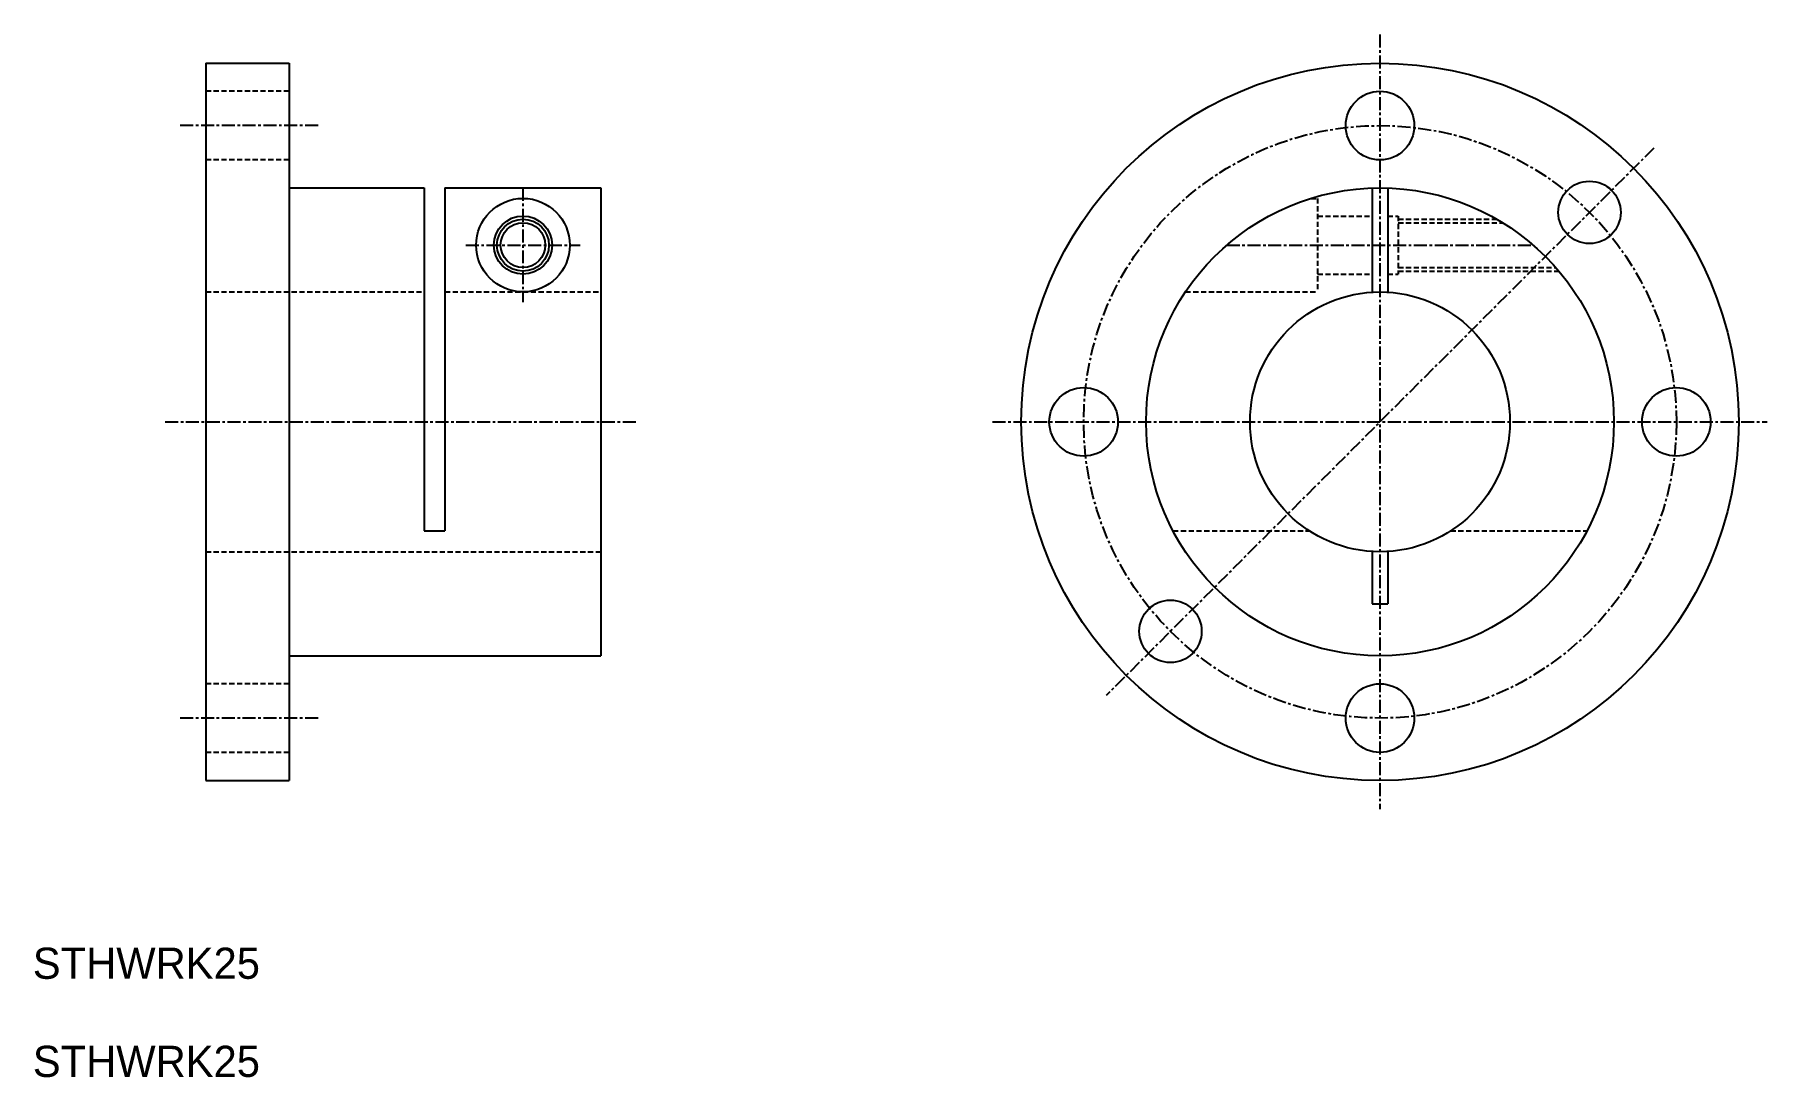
# Model space of a CAD drawing. Extents: x 30 to 196, y 49 to 149.
import ezdxf

# ---------------------------------------------------------------- set-up
doc = ezdxf.new("R2010")
doc.units = 0
doc.linetypes.add('CENTER', pattern=[2, 1.25, -0.25, 0.25, -0.25])
doc.linetypes.add('DASHED', pattern=[0.75, 0.5, -0.25])
doc.layers.get('0').update_dxf_attribs({"linetype": 'CONTINUOUS'})
doc.layers.add('CENTER', color=1, linetype='CENTER')

msp = doc.modelspace()

# ---------------------------------------------------------------- linework, layer by layer
at = {"color": 7, "linetype": 'CONTINUOUS'}
for p, q in [((46.15, 146.44), (46.15, 77.44)), ((46.15, 146.44), (54.15, 146.44)), ((54.15, 146.44), (54.15, 77.44)), ((54.15, 134.44), (67.15, 134.44)), ((67.15, 134.44), (67.15, 101.44)), ((69.15, 134.44), (69.15, 101.44)), ((69.15, 134.44), (84.15, 134.44)), ((84.15, 134.44), (84.15, 89.44)), ((158.32, 134.42), (158.32, 124.4)), ((159.82, 134.42), (159.82, 124.4)), ((67.15, 101.44), (69.15, 101.44)), ((158.32, 99.48), (158.32, 94.44)), ((159.82, 99.48), (159.82, 94.44)), ((158.32, 94.44), (159.82, 94.44)), ((54.15, 89.44), (84.15, 89.44)), ((159.07, 89.44), (159.07, 89.44)), ((159.07, 89.44), (159.07, 89.44)), ((46.15, 77.44), (54.15, 77.44)), ((50.15, 77.44), (54.15, 77.44))]:
    msp.add_line(p, q, dxfattribs=at)
at = {"color": 3, "linetype": 'DASHED'}
for p, q in [((54.15, 143.74), (46.15, 143.74)), ((54.15, 137.14), (46.15, 137.14)), ((152.44, 133.44), (153.07, 133.44)), ((153.07, 133.44), (153.07, 124.44)), ((153.07, 131.74), (158.32, 131.74)), ((159.82, 131.74), (160.82, 131.74)), ((160.82, 131.74), (160.82, 126.14)), ((160.82, 131.44), (170.3, 131.44)), ((160.82, 131.09), (170.88, 131.09)), ((160.82, 126.79), (175.98, 126.79)), ((153.07, 126.14), (158.32, 126.14)), ((159.82, 126.14), (160.82, 126.14)), ((160.82, 126.44), (176.28, 126.44)), ((46.15, 124.44), (67.15, 124.44)), ((69.15, 124.44), (84.15, 124.44)), ((140.36, 124.44), (153.07, 124.44)), ((139.17, 101.44), (152.29, 101.44)), ((165.85, 101.44), (178.97, 101.44)), ((46.15, 99.44), (84.15, 99.44)), ((54.15, 86.74), (46.15, 86.74)), ((54.15, 80.14), (46.15, 80.14))]:
    msp.add_line(p, q, dxfattribs=at)
at = {"color": 7, "linetype": 'CONTINUOUS'}
for centre, radius in [((159.07, 111.94), 34.5), ((159.07, 140.44), 3.3), ((179.22, 132.09), 3), ((76.65, 128.94), 4.5), ((159.07, 111.94), 22.5), ((76.65, 128.94), 2.8), ((76.65, 128.94), 2.15), ((159.07, 111.94), 12.5), ((130.57, 111.94), 3.3), ((187.57, 111.94), 3.3), ((138.92, 91.79), 3), ((159.07, 83.44), 3.3)]:
    msp.add_circle(centre, radius, dxfattribs=at)
at = {"color": 3, "linetype": 'CONTINUOUS'}
msp.add_circle((76.65, 128.94), 2.5, dxfattribs=at)
at = {"layer": 'CENTER', "color": 1, "linetype": 'CENTER'}
for p, q in [((159.07, 149.19), (159.07, 74.69)), ((56.94, 140.44), (43.67, 140.44)), ((185.41, 138.28), (132.73, 85.6)), ((76.65, 134.44), (76.65, 123.44)), ((71.15, 128.94), (82.15, 128.94)), ((144.33, 128.94), (173.81, 128.94)), ((42.24, 111.94), (87.68, 111.94)), ((121.82, 111.94), (196.32, 111.94)), ((56.94, 83.44), (43.67, 83.44))]:
    msp.add_line(p, q, dxfattribs=at)
msp.add_circle((159.07, 111.94), 28.5, dxfattribs=at)

# ---------------------------------------------------------------- texts
at = {"color": 7, "linetype": 'CONTINUOUS'}
for p in [(29.51, 58.36), (29.51, 48.92)]:
    msp.add_text('STHWRK25', height=3, dxfattribs=at).set_placement(p)

doc.saveas('drawing.dxf')
